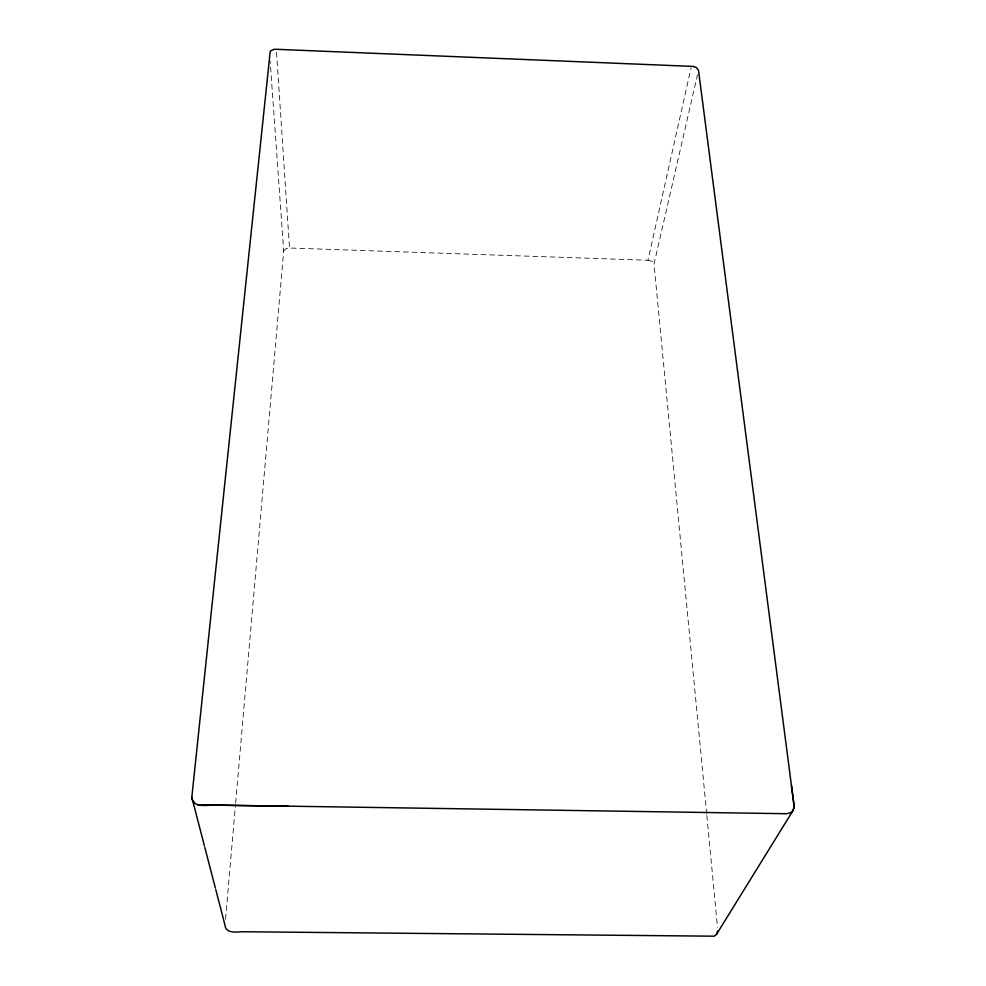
<?xml version="1.0" encoding="UTF-8"?>
<svg xmlns="http://www.w3.org/2000/svg" width="986" height="986" viewBox="0 0 986 986"><rect width="100%" height="100%" fill="white"/><g stroke="black" fill="none" stroke-linecap="round" stroke-linejoin="round"><path stroke-width="0.74" stroke-dasharray="4.93 3.7" d="M225.547 919.026L235.506 804.601M235.629 803.072L283.685 250.962L270.164 61.305M283.685 250.962L286.199 248.509L289.527 248.004L647.962 260.267L691.063 67.824M706.691 813.918L654.026 264.001L697.496 74.714M647.962 260.267L652.301 261.339L654.026 264.001M706.826 815.434L717.512 927.358M276.524 52.295L289.527 248.004"/><path stroke-width="1.48" d="M288.417 806.326L213.925 805.155C206.961 805.02 192.751 808.187 191.814 797.329L270.25 51.112L274.083 49.3L276.326 49.3L693.355 66.432L696.424 67.529L698.495 70.351L794.186 806.721L792.719 811.034L716.502 934.371L714.197 936.195L243.111 931.745C237.244 931.819 225.683 934.124 225.005 925.139L215.774 889.569M793.927 808.409L794.186 806.831M717.82 930.747L716.502 934.371M793.323 809.752L791.573 812.304M791.573 812.291L787.025 813.721L197.57 804.798M193.392 801.581L194.316 802.678M191.814 797.329L204.422 845.889M204.805 847.344L215.392 888.103M791.45 785.386L794.186 806.733"/></g></svg>
